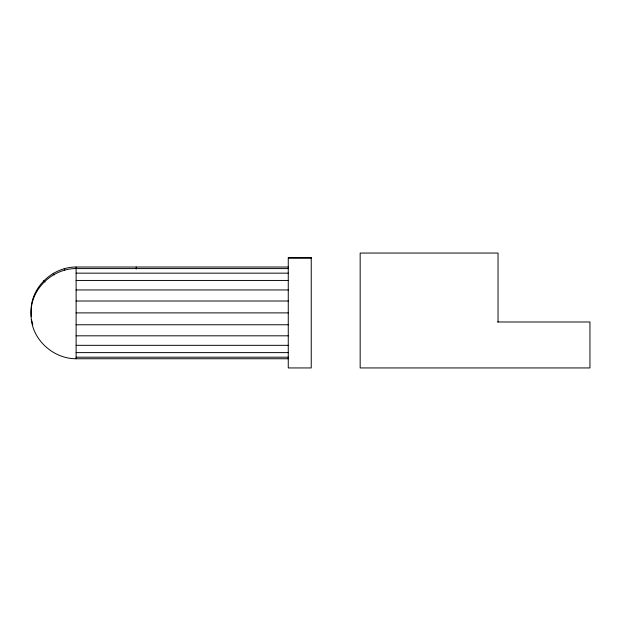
<?xml version="1.0" encoding="UTF-8"?>
<svg xmlns="http://www.w3.org/2000/svg" width="621" height="621" viewBox="0 0 621 621"><rect width="100%" height="100%" fill="white"/><g stroke="black" fill="none" stroke-linecap="round" stroke-linejoin="round"><path stroke-width="0.93" d="M288.26 267.022L76.119 267.022C53.189 266.929 31.586 286.452 31.112 309.615A47.413 47.01 0 0 0 31.112 314.568L31.252 316.663M288.26 257.979L311.237 257.979M288.26 268.582L76.119 268.582C53.181 268.427 31.578 288.059 31.104 311.206A47.584 47.173 0 0 0 31.104 316.128C31.57 339.307 53.181 358.845 76.119 358.752L288.26 358.752M76.119 273.162L288.26 273.162M76.119 280.451L288.26 280.451M76.119 289.953L288.26 289.953M76.119 301.014L288.26 301.014M76.119 312.891L288.26 312.891M497.568 321.988L589.95 321.988L589.95 367.942L360.164 367.942L360.164 253.058L498.034 253.058L498.034 321.988M76.119 324.76L288.26 324.76M76.119 335.821L288.26 335.821M76.119 345.323L288.26 345.323M76.119 352.612L288.26 352.612M76.119 357.191L288.26 357.191M43.687 280.692L45.069 282.027M53.189 273.271L54.167 274.924M32.758 324.721L31.547 319.838M64.25 268.582L64.755 270.438M136.232 267.022L136.232 268.963M76.119 267.022L76.119 358.752M311.237 257.831L288.26 257.831L288.26 367.942L311.237 367.942L311.237 257.831"/></g></svg>
